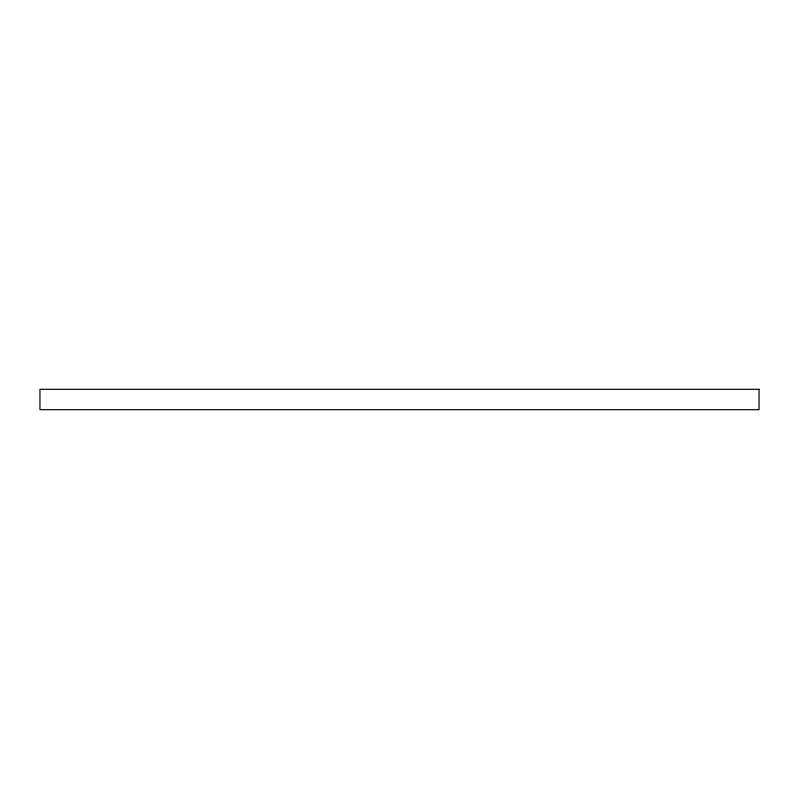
<?xml version="1.0" encoding="UTF-8"?>
<svg xmlns="http://www.w3.org/2000/svg" width="799" height="799" viewBox="0 0 799 799"><rect width="100%" height="100%" fill="white"/><g stroke="black" fill="none" stroke-linecap="round" stroke-linejoin="round"><path stroke-width="1.2" d="M759.05 389.313L39.95 389.313L39.95 409.687L759.05 409.687L759.05 389.313"/></g></svg>
